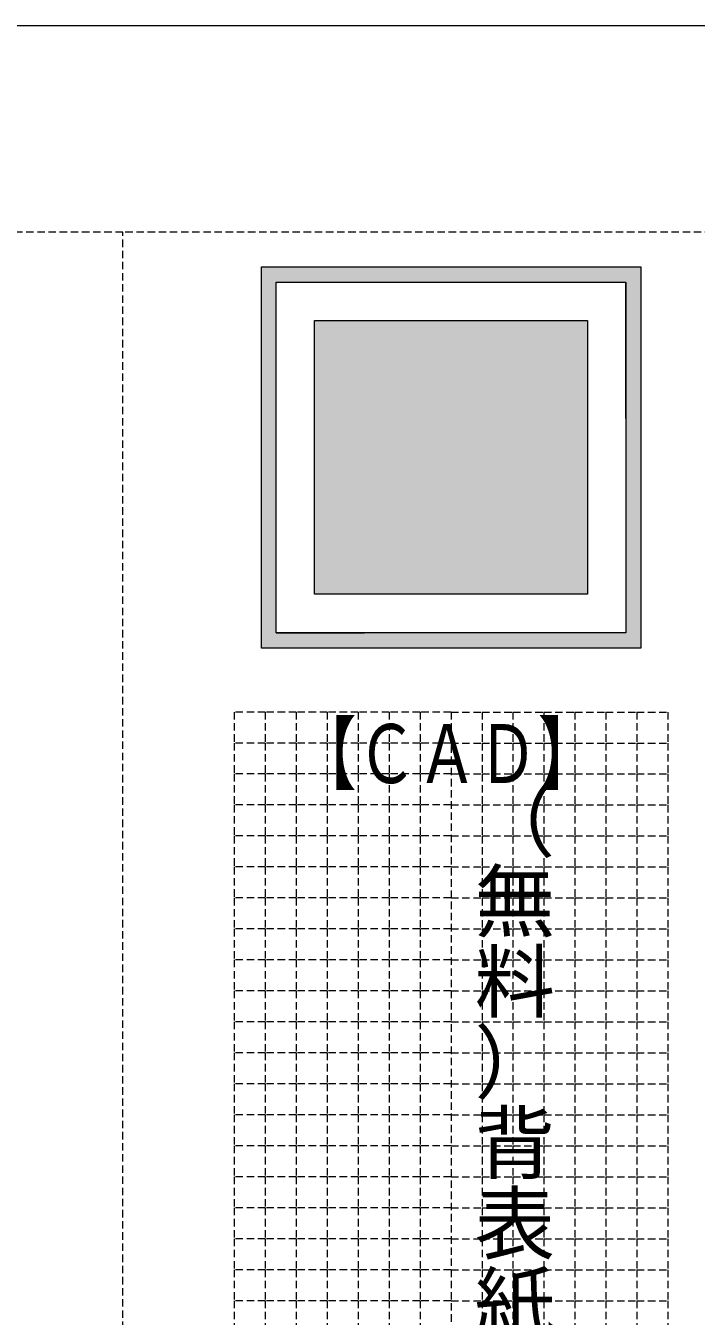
# Model space of a CAD drawing. Units: millimetres on the paper. Extents: x -148 to 311, y -210 to 210.
# Drawn here: x -23.1 to 85.2, y 1.8 to 210 of the extents above; entities that cross this region are included whole.
import ezdxf
from ezdxf.enums import TextEntityAlignment as Align

# ---------------------------------------------------------------- set-up
doc = ezdxf.new("R2010")
doc.units = ezdxf.units.MM
doc.linetypes.add('DASHED1', pattern=[1.8, 1.2, -0.6])
doc.layers.add('0-0', color=3, linetype='DASHED1', lineweight=9)
doc.styles.add('@ＭＳ ゴシック', font='')
doc.styles.add('ＭＳ ゴシック', font='')
doc.styles.get('@ＭＳ ゴシック').set_extended_font_data('@MS Gothic')
doc.styles.get('ＭＳ ゴシック').set_extended_font_data('MS Gothic')

msp = doc.modelspace()

# ---------------------------------------------------------------- linework, layer by layer
at = {"layer": '0-0'}
for p, q in [((-7.434, 176.701), (-113.434, 176.701)), ((-7.434, -126.299), (-7.434, 176.701)), ((98.566, 176.701), (-7.434, 176.701)), ((35.566, 99.261), (35.566, 94.261)), ((40.566, 99.261), (40.566, 94.261)), ((45.566, 99.261), (45.566, -105.739)), ((50.566, 99.261), (50.566, 94.261)), ((55.566, 99.261), (55.566, 94.261)), ((35.566, 94.261), (35.566, 89.261)), ((40.566, 94.261), (40.566, 89.261)), ((50.566, 94.261), (50.566, 89.261)), ((55.566, 94.261), (55.566, 89.261)), ((35.566, 89.261), (35.566, 84.261)), ((40.566, 89.261), (40.566, 84.261)), ((50.566, 89.261), (50.566, 84.261)), ((55.566, 89.261), (55.566, 84.261)), ((35.566, 84.261), (35.566, 79.261)), ((40.566, 84.261), (40.566, 79.261)), ((50.566, 84.261), (50.566, 79.261)), ((55.566, 84.261), (55.566, 79.261)), ((35.566, 79.261), (35.566, 74.261)), ((40.566, 79.261), (40.566, 74.261)), ((50.566, 79.261), (50.566, 74.261)), ((55.566, 79.261), (55.566, 74.261)), ((35.566, 74.261), (35.566, 69.261)), ((40.566, 74.261), (40.566, 69.261)), ((50.566, 74.261), (50.566, 69.261)), ((55.566, 74.261), (55.566, 69.261)), ((35.566, 69.261), (35.566, 64.261)), ((40.566, 69.261), (40.566, 64.261)), ((50.566, 69.261), (50.566, 64.261)), ((55.566, 69.261), (55.566, 64.261)), ((35.566, 64.261), (35.566, 59.261)), ((40.566, 64.261), (40.566, 59.261)), ((50.566, 64.261), (50.566, 59.261)), ((55.566, 64.261), (55.566, 59.261)), ((35.566, 59.261), (35.566, 54.261)), ((40.566, 59.261), (40.566, 54.261)), ((50.566, 59.261), (50.566, 54.261)), ((55.566, 59.261), (55.566, 54.261)), ((35.566, 54.261), (35.566, 49.261)), ((40.566, 54.261), (40.566, 49.261)), ((50.566, 54.261), (50.566, 49.261)), ((55.566, 54.261), (55.566, 49.261)), ((35.566, 49.261), (35.566, 44.261)), ((40.566, 49.261), (40.566, 44.261)), ((50.566, 49.261), (50.566, 44.261)), ((55.566, 49.261), (55.566, 44.261)), ((35.566, 44.261), (35.566, 39.261)), ((40.566, 44.261), (40.566, 39.261)), ((50.566, 44.261), (50.566, 39.261)), ((55.566, 44.261), (55.566, 39.261)), ((35.566, 39.261), (35.566, 34.261)), ((40.566, 39.261), (40.566, 34.261)), ((50.566, 39.261), (50.566, 34.261)), ((55.566, 39.261), (55.566, 34.261)), ((35.566, 34.261), (35.566, 29.261)), ((40.566, 34.261), (40.566, 29.261)), ((50.566, 34.261), (50.566, 29.261)), ((55.566, 34.261), (55.566, 29.261)), ((35.566, 29.261), (35.566, 24.261)), ((40.566, 29.261), (40.566, 24.261)), ((50.566, 29.261), (50.566, 24.261)), ((55.566, 29.261), (55.566, 24.261)), ((35.566, 24.261), (35.566, 19.261)), ((40.566, 24.261), (40.566, 19.261)), ((50.566, 24.261), (50.566, 19.261)), ((55.566, 24.261), (55.566, 19.261)), ((35.566, 19.261), (35.566, 14.261)), ((40.566, 19.261), (40.566, 14.261)), ((50.566, 19.261), (50.566, 14.261)), ((55.566, 19.261), (55.566, 14.261)), ((35.566, 14.261), (35.566, 9.261)), ((40.566, 14.261), (40.566, 9.261)), ((50.566, 14.261), (50.566, 9.261)), ((55.566, 14.261), (55.566, 9.261)), ((35.566, 9.261), (35.566, 4.261)), ((40.566, 9.261), (40.566, 4.261)), ((50.566, 9.261), (50.566, 4.261)), ((55.566, 9.261), (55.566, 4.261)), ((35.566, 4.261), (35.566, -0.739)), ((40.566, 4.261), (40.566, -0.739)), ((50.566, 4.261), (50.566, -0.739)), ((55.566, 4.261), (55.566, -0.739))]:
    msp.add_line(p, q, dxfattribs=at)
at = {"layer": '0-0', "color": 7, "linetype": 'Continuous'}
for p, q in [((14.943, 109.562), (14.943, 171.124)), ((76.19, 171.124), (76.19, 109.562)), ((17.322, 168.655), (73.811, 168.655)), ((17.322, 112.031), (17.322, 168.655)), ((73.811, 168.655), (73.811, 112.031)), ((73.811, 146.638), (73.811, 168.655)), ((23.516, 162.427), (67.617, 162.427)), ((23.516, 162.427), (67.617, 162.427)), ((23.516, 118.259), (23.516, 162.427)), ((67.617, 162.427), (67.617, 118.259)), ((23.516, 118.259), (23.516, 140.343)), ((14.943, 109.562), (14.943, 131.579)), ((67.617, 118.259), (23.516, 118.259)), ((76.19, 109.562), (14.943, 109.562))]:
    msp.add_line(p, q, dxfattribs=at)
for points in [[(148, 210), (-148, 210), (-148, -210)], [(14.943, 171.124), (75.738, 171.124), (76.19, 171.124)], [(73.811, 112.031), (31.435, 112.031), (17.322, 112.031), (31.572, 112.031)]]:
    msp.add_lwpolyline(points, dxfattribs=at)
at = {"layer": '0-0'}
for points in [[(15.566, 99.261), (10.566, 99.261), (10.566, 94.261)], [(20.566, 99.261), (15.566, 99.261), (15.566, 94.261)], [(25.566, 99.261), (20.566, 99.261), (20.566, 94.261)], [(30.566, 99.261), (25.566, 99.261), (25.566, 94.261)], [(35.566, 99.261), (30.566, 99.261), (30.566, 94.261)], [(45.566, 99.261), (40.566, 99.261), (35.566, 99.261)], [(45.566, 99.261), (50.566, 99.261), (55.566, 99.261)], [(55.566, 99.261), (60.566, 99.261), (60.566, 94.261)], [(60.566, 99.261), (65.566, 99.261), (65.566, 94.261)], [(65.566, 99.261), (70.566, 99.261), (70.566, 94.261)], [(70.566, 99.261), (75.566, 99.261), (75.566, 94.261)], [(75.566, 99.261), (80.566, 99.261), (80.566, 94.261)], [(15.566, 94.261), (10.566, 94.261), (10.566, 89.261)], [(20.566, 94.261), (15.566, 94.261), (15.566, 89.261)], [(25.566, 94.261), (20.566, 94.261), (20.566, 89.261)], [(30.566, 94.261), (25.566, 94.261), (25.566, 89.261)], [(35.566, 94.261), (30.566, 94.261), (30.566, 89.261)], [(45.566, 94.261), (40.566, 94.261), (35.566, 94.261)], [(45.566, 94.261), (50.566, 94.261), (55.566, 94.261)], [(55.566, 94.261), (60.566, 94.261), (60.566, 89.261)], [(60.566, 94.261), (65.566, 94.261), (65.566, 89.261)], [(65.566, 94.261), (70.566, 94.261), (70.566, 89.261)], [(70.566, 94.261), (75.566, 94.261), (75.566, 89.261)], [(75.566, 94.261), (80.566, 94.261), (80.566, 89.261)], [(15.566, 89.261), (10.566, 89.261), (10.566, 84.261)], [(20.566, 89.261), (15.566, 89.261), (15.566, 84.261)], [(25.566, 89.261), (20.566, 89.261), (20.566, 84.261)], [(30.566, 89.261), (25.566, 89.261), (25.566, 84.261)], [(35.566, 89.261), (30.566, 89.261), (30.566, 84.261)], [(45.566, 89.261), (40.566, 89.261), (35.566, 89.261)], [(45.566, 89.261), (50.566, 89.261), (55.566, 89.261)], [(55.566, 89.261), (60.566, 89.261), (60.566, 84.261)], [(60.566, 89.261), (65.566, 89.261), (65.566, 84.261)], [(65.566, 89.261), (70.566, 89.261), (70.566, 84.261)], [(70.566, 89.261), (75.566, 89.261), (75.566, 84.261)], [(75.566, 89.261), (80.566, 89.261), (80.566, 84.261)], [(15.566, 84.261), (10.566, 84.261), (10.566, 79.261)], [(20.566, 84.261), (15.566, 84.261), (15.566, 79.261)], [(25.566, 84.261), (20.566, 84.261), (20.566, 79.261)], [(30.566, 84.261), (25.566, 84.261), (25.566, 79.261)], [(35.566, 84.261), (30.566, 84.261), (30.566, 79.261)], [(45.566, 84.261), (40.566, 84.261), (35.566, 84.261)], [(45.566, 84.261), (50.566, 84.261), (55.566, 84.261)], [(55.566, 84.261), (60.566, 84.261), (60.566, 79.261)], [(60.566, 84.261), (65.566, 84.261), (65.566, 79.261)], [(65.566, 84.261), (70.566, 84.261), (70.566, 79.261)], [(70.566, 84.261), (75.566, 84.261), (75.566, 79.261)], [(75.566, 84.261), (80.566, 84.261), (80.566, 79.261)], [(15.566, 79.261), (10.566, 79.261), (10.566, 74.261)], [(20.566, 79.261), (15.566, 79.261), (15.566, 74.261)], [(25.566, 79.261), (20.566, 79.261), (20.566, 74.261)], [(30.566, 79.261), (25.566, 79.261), (25.566, 74.261)], [(35.566, 79.261), (30.566, 79.261), (30.566, 74.261)], [(45.566, 79.261), (40.566, 79.261), (35.566, 79.261)], [(45.566, 79.261), (50.566, 79.261), (55.566, 79.261)], [(55.566, 79.261), (60.566, 79.261), (60.566, 74.261)], [(60.566, 79.261), (65.566, 79.261), (65.566, 74.261)], [(65.566, 79.261), (70.566, 79.261), (70.566, 74.261)], [(70.566, 79.261), (75.566, 79.261), (75.566, 74.261)], [(75.566, 79.261), (80.566, 79.261), (80.566, 74.261)], [(15.566, 74.261), (10.566, 74.261), (10.566, 69.261)], [(20.566, 74.261), (15.566, 74.261), (15.566, 69.261)], [(25.566, 74.261), (20.566, 74.261), (20.566, 69.261)], [(30.566, 74.261), (25.566, 74.261), (25.566, 69.261)], [(35.566, 74.261), (30.566, 74.261), (30.566, 69.261)], [(45.566, 74.261), (40.566, 74.261), (35.566, 74.261)], [(45.566, 74.261), (50.566, 74.261), (55.566, 74.261)], [(55.566, 74.261), (60.566, 74.261), (60.566, 69.261)], [(60.566, 74.261), (65.566, 74.261), (65.566, 69.261)], [(65.566, 74.261), (70.566, 74.261), (70.566, 69.261)], [(70.566, 74.261), (75.566, 74.261), (75.566, 69.261)], [(75.566, 74.261), (80.566, 74.261), (80.566, 69.261)], [(15.566, 69.261), (10.566, 69.261), (10.566, 64.261)], [(20.566, 69.261), (15.566, 69.261), (15.566, 64.261)], [(25.566, 69.261), (20.566, 69.261), (20.566, 64.261)], [(30.566, 69.261), (25.566, 69.261), (25.566, 64.261)], [(35.566, 69.261), (30.566, 69.261), (30.566, 64.261)], [(45.566, 69.261), (40.566, 69.261), (35.566, 69.261)], [(45.566, 69.261), (50.566, 69.261), (55.566, 69.261)], [(55.566, 69.261), (60.566, 69.261), (60.566, 64.261)], [(60.566, 69.261), (65.566, 69.261), (65.566, 64.261)], [(65.566, 69.261), (70.566, 69.261), (70.566, 64.261)], [(70.566, 69.261), (75.566, 69.261), (75.566, 64.261)], [(75.566, 69.261), (80.566, 69.261), (80.566, 64.261)], [(15.566, 64.261), (10.566, 64.261), (10.566, 59.261)], [(20.566, 64.261), (15.566, 64.261), (15.566, 59.261)], [(25.566, 64.261), (20.566, 64.261), (20.566, 59.261)], [(30.566, 64.261), (25.566, 64.261), (25.566, 59.261)], [(35.566, 64.261), (30.566, 64.261), (30.566, 59.261)], [(45.566, 64.261), (40.566, 64.261), (35.566, 64.261)], [(45.566, 64.261), (50.566, 64.261), (55.566, 64.261)], [(55.566, 64.261), (60.566, 64.261), (60.566, 59.261)], [(60.566, 64.261), (65.566, 64.261), (65.566, 59.261)], [(65.566, 64.261), (70.566, 64.261), (70.566, 59.261)], [(70.566, 64.261), (75.566, 64.261), (75.566, 59.261)], [(75.566, 64.261), (80.566, 64.261), (80.566, 59.261)], [(15.566, 59.261), (10.566, 59.261), (10.566, 54.261)], [(20.566, 59.261), (15.566, 59.261), (15.566, 54.261)], [(25.566, 59.261), (20.566, 59.261), (20.566, 54.261)], [(30.566, 59.261), (25.566, 59.261), (25.566, 54.261)], [(35.566, 59.261), (30.566, 59.261), (30.566, 54.261)], [(45.566, 59.261), (40.566, 59.261), (35.566, 59.261)], [(45.566, 59.261), (50.566, 59.261), (55.566, 59.261)], [(55.566, 59.261), (60.566, 59.261), (60.566, 54.261)], [(60.566, 59.261), (65.566, 59.261), (65.566, 54.261)], [(65.566, 59.261), (70.566, 59.261), (70.566, 54.261)], [(70.566, 59.261), (75.566, 59.261), (75.566, 54.261)], [(75.566, 59.261), (80.566, 59.261), (80.566, 54.261)], [(15.566, 54.261), (10.566, 54.261), (10.566, 49.261)], [(20.566, 54.261), (15.566, 54.261), (15.566, 49.261)], [(25.566, 54.261), (20.566, 54.261), (20.566, 49.261)], [(30.566, 54.261), (25.566, 54.261), (25.566, 49.261)], [(35.566, 54.261), (30.566, 54.261), (30.566, 49.261)], [(45.566, 54.261), (40.566, 54.261), (35.566, 54.261)], [(45.566, 54.261), (50.566, 54.261), (55.566, 54.261)], [(55.566, 54.261), (60.566, 54.261), (60.566, 49.261)], [(60.566, 54.261), (65.566, 54.261), (65.566, 49.261)], [(65.566, 54.261), (70.566, 54.261), (70.566, 49.261)], [(70.566, 54.261), (75.566, 54.261), (75.566, 49.261)], [(75.566, 54.261), (80.566, 54.261), (80.566, 49.261)], [(15.566, 49.261), (10.566, 49.261), (10.566, 44.261)], [(20.566, 49.261), (15.566, 49.261), (15.566, 44.261)], [(25.566, 49.261), (20.566, 49.261), (20.566, 44.261)], [(30.566, 49.261), (25.566, 49.261), (25.566, 44.261)], [(35.566, 49.261), (30.566, 49.261), (30.566, 44.261)], [(45.566, 49.261), (40.566, 49.261), (35.566, 49.261)], [(45.566, 49.261), (50.566, 49.261), (55.566, 49.261)], [(55.566, 49.261), (60.566, 49.261), (60.566, 44.261)], [(60.566, 49.261), (65.566, 49.261), (65.566, 44.261)], [(65.566, 49.261), (70.566, 49.261), (70.566, 44.261)], [(70.566, 49.261), (75.566, 49.261), (75.566, 44.261)], [(75.566, 49.261), (80.566, 49.261), (80.566, 44.261)], [(15.566, 44.261), (10.566, 44.261), (10.566, 39.261)], [(20.566, 44.261), (15.566, 44.261), (15.566, 39.261)], [(25.566, 44.261), (20.566, 44.261), (20.566, 39.261)], [(30.566, 44.261), (25.566, 44.261), (25.566, 39.261)], [(35.566, 44.261), (30.566, 44.261), (30.566, 39.261)], [(45.566, 44.261), (40.566, 44.261), (35.566, 44.261)], [(45.566, 44.261), (50.566, 44.261), (55.566, 44.261)], [(55.566, 44.261), (60.566, 44.261), (60.566, 39.261)], [(60.566, 44.261), (65.566, 44.261), (65.566, 39.261)], [(65.566, 44.261), (70.566, 44.261), (70.566, 39.261)], [(70.566, 44.261), (75.566, 44.261), (75.566, 39.261)], [(75.566, 44.261), (80.566, 44.261), (80.566, 39.261)], [(15.566, 39.261), (10.566, 39.261), (10.566, 34.261)], [(20.566, 39.261), (15.566, 39.261), (15.566, 34.261)], [(25.566, 39.261), (20.566, 39.261), (20.566, 34.261)], [(30.566, 39.261), (25.566, 39.261), (25.566, 34.261)], [(35.566, 39.261), (30.566, 39.261), (30.566, 34.261)], [(45.566, 39.261), (40.566, 39.261), (35.566, 39.261)], [(45.566, 39.261), (50.566, 39.261), (55.566, 39.261)], [(55.566, 39.261), (60.566, 39.261), (60.566, 34.261)], [(60.566, 39.261), (65.566, 39.261), (65.566, 34.261)], [(65.566, 39.261), (70.566, 39.261), (70.566, 34.261)], [(70.566, 39.261), (75.566, 39.261), (75.566, 34.261)], [(75.566, 39.261), (80.566, 39.261), (80.566, 34.261)], [(15.566, 34.261), (10.566, 34.261), (10.566, 29.261)], [(20.566, 34.261), (15.566, 34.261), (15.566, 29.261)], [(25.566, 34.261), (20.566, 34.261), (20.566, 29.261)], [(30.566, 34.261), (25.566, 34.261), (25.566, 29.261)], [(35.566, 34.261), (30.566, 34.261), (30.566, 29.261)], [(45.566, 34.261), (40.566, 34.261), (35.566, 34.261)], [(45.566, 34.261), (50.566, 34.261), (55.566, 34.261)], [(55.566, 34.261), (60.566, 34.261), (60.566, 29.261)], [(60.566, 34.261), (65.566, 34.261), (65.566, 29.261)], [(65.566, 34.261), (70.566, 34.261), (70.566, 29.261)], [(70.566, 34.261), (75.566, 34.261), (75.566, 29.261)], [(75.566, 34.261), (80.566, 34.261), (80.566, 29.261)], [(15.566, 29.261), (10.566, 29.261), (10.566, 24.261)], [(20.566, 29.261), (15.566, 29.261), (15.566, 24.261)], [(25.566, 29.261), (20.566, 29.261), (20.566, 24.261)], [(30.566, 29.261), (25.566, 29.261), (25.566, 24.261)], [(35.566, 29.261), (30.566, 29.261), (30.566, 24.261)], [(45.566, 29.261), (40.566, 29.261), (35.566, 29.261)], [(45.566, 29.261), (50.566, 29.261), (55.566, 29.261)], [(55.566, 29.261), (60.566, 29.261), (60.566, 24.261)], [(60.566, 29.261), (65.566, 29.261), (65.566, 24.261)], [(65.566, 29.261), (70.566, 29.261), (70.566, 24.261)], [(70.566, 29.261), (75.566, 29.261), (75.566, 24.261)], [(75.566, 29.261), (80.566, 29.261), (80.566, 24.261)], [(15.566, 24.261), (10.566, 24.261), (10.566, 19.261)], [(20.566, 24.261), (15.566, 24.261), (15.566, 19.261)], [(25.566, 24.261), (20.566, 24.261), (20.566, 19.261)], [(30.566, 24.261), (25.566, 24.261), (25.566, 19.261)], [(35.566, 24.261), (30.566, 24.261), (30.566, 19.261)], [(45.566, 24.261), (40.566, 24.261), (35.566, 24.261)], [(45.566, 24.261), (50.566, 24.261), (55.566, 24.261)], [(55.566, 24.261), (60.566, 24.261), (60.566, 19.261)], [(60.566, 24.261), (65.566, 24.261), (65.566, 19.261)], [(65.566, 24.261), (70.566, 24.261), (70.566, 19.261)], [(70.566, 24.261), (75.566, 24.261), (75.566, 19.261)], [(75.566, 24.261), (80.566, 24.261), (80.566, 19.261)], [(15.566, 19.261), (10.566, 19.261), (10.566, 14.261)], [(20.566, 19.261), (15.566, 19.261), (15.566, 14.261)], [(25.566, 19.261), (20.566, 19.261), (20.566, 14.261)], [(30.566, 19.261), (25.566, 19.261), (25.566, 14.261)], [(35.566, 19.261), (30.566, 19.261), (30.566, 14.261)], [(45.566, 19.261), (40.566, 19.261), (35.566, 19.261)], [(45.566, 19.261), (50.566, 19.261), (55.566, 19.261)], [(55.566, 19.261), (60.566, 19.261), (60.566, 14.261)], [(60.566, 19.261), (65.566, 19.261), (65.566, 14.261)], [(65.566, 19.261), (70.566, 19.261), (70.566, 14.261)], [(70.566, 19.261), (75.566, 19.261), (75.566, 14.261)], [(75.566, 19.261), (80.566, 19.261), (80.566, 14.261)], [(15.566, 14.261), (10.566, 14.261), (10.566, 9.261)], [(20.566, 14.261), (15.566, 14.261), (15.566, 9.261)], [(25.566, 14.261), (20.566, 14.261), (20.566, 9.261)], [(30.566, 14.261), (25.566, 14.261), (25.566, 9.261)], [(35.566, 14.261), (30.566, 14.261), (30.566, 9.261)], [(45.566, 14.261), (40.566, 14.261), (35.566, 14.261)], [(45.566, 14.261), (50.566, 14.261), (55.566, 14.261)], [(55.566, 14.261), (60.566, 14.261), (60.566, 9.261)], [(60.566, 14.261), (65.566, 14.261), (65.566, 9.261)], [(65.566, 14.261), (70.566, 14.261), (70.566, 9.261)], [(70.566, 14.261), (75.566, 14.261), (75.566, 9.261)], [(75.566, 14.261), (80.566, 14.261), (80.566, 9.261)], [(15.566, 9.261), (10.566, 9.261), (10.566, 4.261)], [(20.566, 9.261), (15.566, 9.261), (15.566, 4.261)], [(25.566, 9.261), (20.566, 9.261), (20.566, 4.261)], [(30.566, 9.261), (25.566, 9.261), (25.566, 4.261)], [(35.566, 9.261), (30.566, 9.261), (30.566, 4.261)], [(45.566, 9.261), (40.566, 9.261), (35.566, 9.261)], [(45.566, 9.261), (50.566, 9.261), (55.566, 9.261)], [(55.566, 9.261), (60.566, 9.261), (60.566, 4.261)], [(60.566, 9.261), (65.566, 9.261), (65.566, 4.261)], [(65.566, 9.261), (70.566, 9.261), (70.566, 4.261)], [(70.566, 9.261), (75.566, 9.261), (75.566, 4.261)], [(75.566, 9.261), (80.566, 9.261), (80.566, 4.261)], [(15.566, 4.261), (10.566, 4.261), (10.566, -0.739)], [(20.566, 4.261), (15.566, 4.261), (15.566, -0.739)], [(25.566, 4.261), (20.566, 4.261), (20.566, -0.739)], [(30.566, 4.261), (25.566, 4.261), (25.566, -0.739)], [(35.566, 4.261), (30.566, 4.261), (30.566, -0.739)], [(45.566, 4.261), (40.566, 4.261), (35.566, 4.261)], [(45.566, 4.261), (50.566, 4.261), (55.566, 4.261)], [(55.566, 4.261), (60.566, 4.261), (60.566, -0.739)], [(60.566, 4.261), (65.566, 4.261), (65.566, -0.739)], [(65.566, 4.261), (70.566, 4.261), (70.566, -0.739)], [(70.566, 4.261), (75.566, 4.261), (75.566, -0.739)], [(75.566, 4.261), (80.566, 4.261), (80.566, -0.739)]]:
    msp.add_lwpolyline(points, dxfattribs=at)
at = {"layer": '0-0', "color": 7}
for points in [[(14.943, 171.124), (17.322, 168.655), (14.943, 109.562), (17.322, 112.031)], [(76.19, 171.124), (14.943, 171.124), (17.322, 168.655)], [(76.19, 171.124), (17.322, 168.655), (73.811, 168.655)], [(76.19, 171.124), (73.811, 168.655), (73.811, 112.031)], [(73.811, 112.031), (76.19, 109.562), (76.19, 171.124)], [(17.322, 112.031), (14.943, 109.562), (76.19, 109.562)], [(73.811, 112.031), (17.322, 112.031), (76.19, 109.562)]]:
    msp.add_solid(points, dxfattribs=at)
at = {"layer": '0-0', "color": 5}
msp.add_solid([(23.516, 162.427), (67.617, 162.427), (23.516, 118.259), (67.617, 118.259)], dxfattribs=at)

# ---------------------------------------------------------------- texts
at = {"layer": '0-0', "color": 7, "style": 'ＭＳ ゴシック', "width": 0.75}
msp.add_text('【ＣＡＤ】', height=9.531, dxfattribs=at).set_placement((20.566, 84.925), align=Align.BOTTOM_LEFT)
at = {"layer": '0-0', "color": 7, "style": '@ＭＳ ゴシック'}
msp.add_text('（無料）背表紙テンプレート', height=9.531, rotation=270, dxfattribs=at).set_placement((48.066, 88.379), align=Align.BOTTOM_LEFT)

doc.saveas('drawing.dxf')
